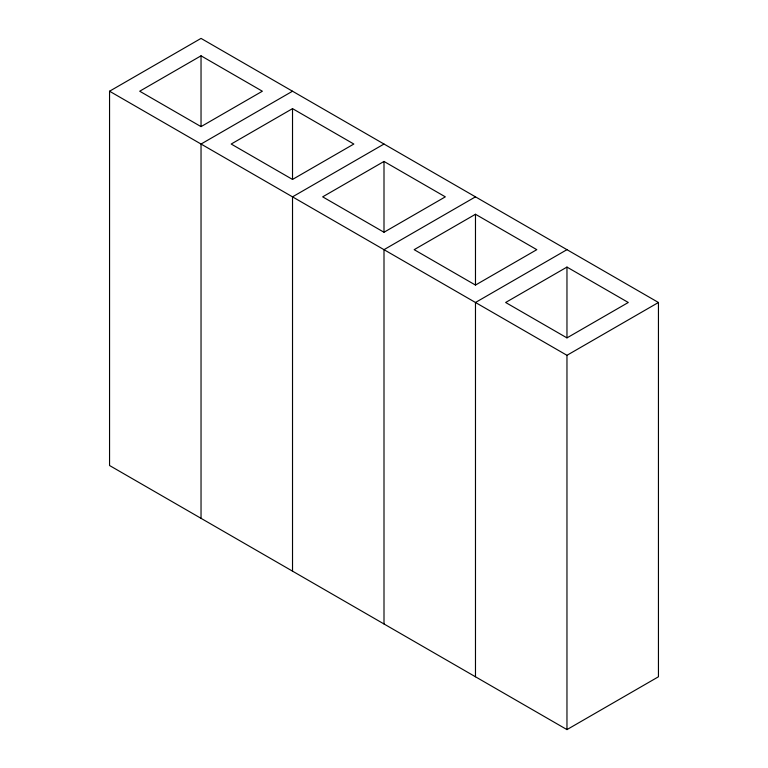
<?xml version="1.0" encoding="UTF-8"?>
<svg xmlns="http://www.w3.org/2000/svg" width="768" height="768" viewBox="0 0 768 768"><rect width="100%" height="100%" fill="white"/><g stroke="black" fill="none" stroke-linecap="round" stroke-linejoin="round"><path stroke-width="1.15" d="M109.555 91.219L201.034 38.4L658.445 302.486L658.445 676.781L566.966 729.6L109.555 465.514L109.555 91.219L566.966 355.306L658.445 302.486M201.034 55.814L139.709 91.219L201.034 126.624L262.358 91.219L201.034 55.814L201.034 126.538M292.522 91.219L201.034 144.038L201.034 518.333M292.522 108.634L231.197 144.038L292.522 179.434L353.837 144.038L292.522 108.634L292.522 179.357M384 144.038L292.522 196.848L292.522 571.152M384 161.443L322.675 196.848L384 232.253L445.325 196.848L384 161.443L384 232.176M475.478 196.848L384 249.667L384 623.962M475.478 214.262L414.163 249.667L475.478 285.072L536.803 249.667L475.478 214.262L475.478 284.986M566.966 249.667L475.478 302.486L475.478 676.781M566.966 267.082L505.642 302.486L566.966 337.891L628.291 302.486L566.966 267.082L566.966 337.805M566.966 355.306L566.966 729.6"/></g></svg>
